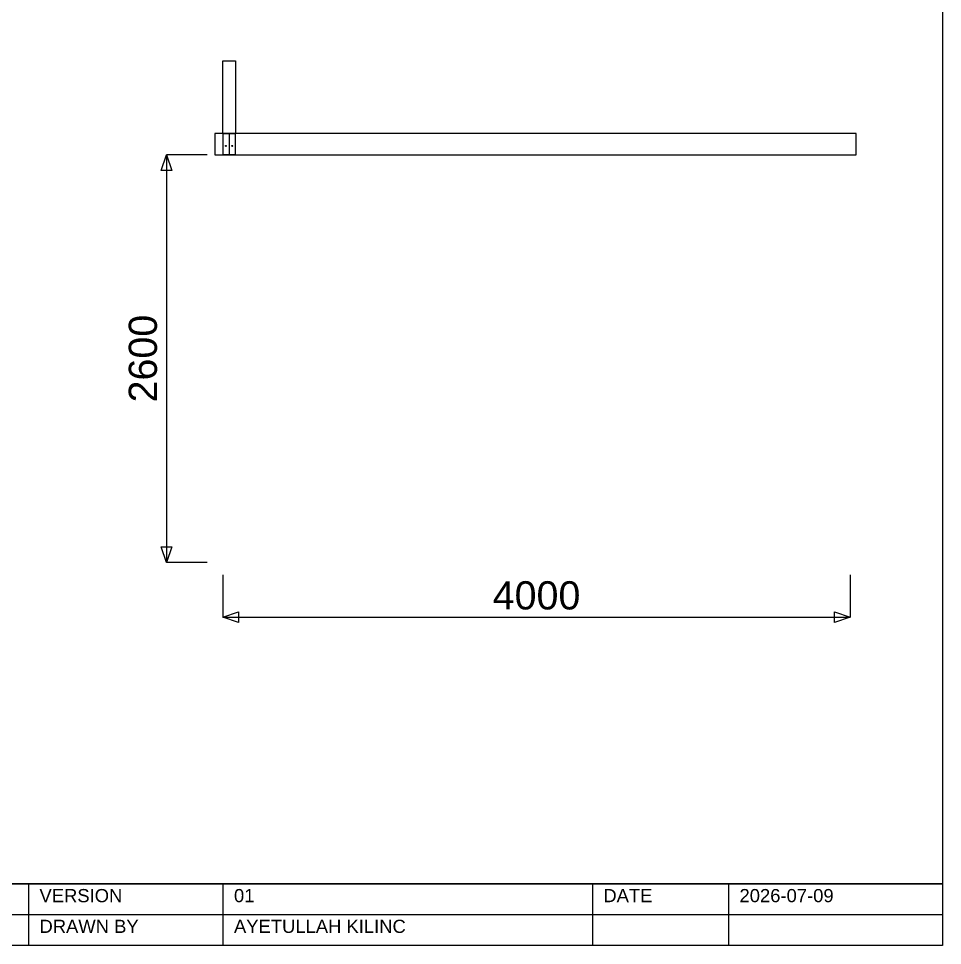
# Model space of a CAD drawing. Extents: x -7510 to 4888, y -10643 to 1770.
# Drawn here: x -1002 to 4888, y -10643 to -4731 of the extents above; entities that cross this region are included whole.
import ezdxf
from ezdxf.enums import TextEntityAlignment as Align

# ---------------------------------------------------------------- set-up
doc = ezdxf.new("R2010")
doc.units = 0
for name, color, linetype in [('BLOCK', 7, 'CONTINUOUS'), ('BLOCKREF', 8, 'CONTINUOUS'), ('DIM', 42, 'CONTINUOUS'), ('OUTLINE', 7, 'CONTINUOUS'), ('PROFILE', 1, 'CONTINUOUS'), ('RAY', 5, 'CONTINUOUS'), ('TEXT', 7, 'CONTINUOUS'), ('TITLE', 7, 'CONTINUOUS')]:
    doc.layers.add(name, color=color, linetype=linetype)
doc.styles.get("Standard").update_dxf_attribs({"font": 'Arial.ttf'})
doc.dimstyles.new('MESUT-MM', dxfattribs={"dimtxt": 180, "dimasz": 100, "dimexe": 1.25, "dimexo": 0.625, "dimtad": 1, "dimdec": 0, "dimcen": 2, "dimclrd": 42, "dimclre": 42, "dimclrt": 1, "dimazin": 3, "dimtfac": 1, "dimtdec": 0, "dimtmove": 0, "dimatfit": 3})

# ---------------------------------------------------------------- blocks, each defined once
blk = doc.blocks.new('PERGORISE_RAY_KAFASI_ON_GORUNUS')
at = {"layer": 'BLOCK', "color": 7}
for p, q in [((40, 0), (-40, 0)), ((0, 2), (0, -131))]:
    blk.add_line(p, q, dxfattribs=at)
blk.add_lwpolyline([(40, -129), (40, 0), (40, 0), (40, 0), (40, 0), (40, 0), (40, 0), (40, 1), (40, 1), (40, 1), (40, 1), (40, 1), (40, 1), (40, 1), (40, 1), (40, 1), (39, 1), (39, 1), (39, 1), (39, 2), (39, 2), (39, 2), (39, 2), (39, 2), (39, 2), (39, 2), (39, 2), (39, 2), (38, 2), (38, 2), (38, 2), (38, 2), (38, 2), (38, 2), (-38, 2), (-38, 2), (-38, 2), (-38, 2), (-38, 2), (-38, 2), (-39, 2), (-39, 2), (-39, 2), (-39, 2), (-39, 2), (-39, 2), (-39, 2), (-39, 2), (-39, 2), (-39, 1), (-39, 1), (-39, 1), (-40, 1), (-40, 1), (-40, 1), (-40, 1), (-40, 1), (-40, 1), (-40, 1), (-40, 1), (-40, 1), (-40, 0), (-40, 0), (-40, 0), (-40, 0), (-40, 0), (-40, 0), (-40, -129), (-40, -129), (-40, -129), (-40, -130), (-40, -130), (-40, -130), (-40, -130), (-40, -130), (-39, -130), (-39, -131), (-39, -131), (-39, -131), (-39, -131), (-39, -131), (-38, -131), (-38, -131), (-38, -131), (38, -131), (38, -131), (38, -131), (39, -131), (39, -131), (39, -131), (39, -131), (39, -131), (39, -130), (40, -130), (40, -130), (40, -130), (40, -130), (40, -130), (40, -129), (40, -129)], close=True, dxfattribs=at)
for points in [[(-22, -77), (-22, -77), (-22, -77), (-22, -77), (-22, -78), (-22, -78), (-22, -78), (-21, -78), (-21, -78), (-21, -78), (-21, -78), (-21, -78), (-21, -78), (-21, -78), (-20, -78), (-20, -78), (-20, -78)], [(-20, -78), (-20, -78), (-20, -78), (-20, -78), (-19, -78), (-19, -78), (-19, -78), (-19, -78), (-19, -78), (-19, -78), (-19, -78), (-18, -78), (-18, -78), (-18, -78), (-18, -78), (-18, -78), (-18, -77)], [(18, -77), (18, -78), (18, -78), (18, -78), (18, -78), (18, -78), (19, -78), (19, -78), (19, -78), (19, -78), (19, -78), (19, -78), (19, -78), (20, -78), (20, -78), (20, -78), (20, -78)], [(20, -78), (20, -78), (20, -78), (21, -78), (21, -78), (21, -78), (21, -78), (21, -78), (21, -78), (21, -78), (22, -78), (22, -78), (22, -78), (22, -77), (22, -77), (22, -77), (22, -77)]]:
    blk.add_lwpolyline(points, dxfattribs=at)
for centre in [(-20, -76), (20, -76)]:
    blk.add_circle(centre, 3, dxfattribs=at)
blk = doc.blocks.new('*D3')
at = {"layer": 'DIM', "color": 42}
for p, q in [((300, -8280), (300, -8550)), ((4300, -8280), (4300, -8550)), ((300, -8550), (4300, -8550))]:
    blk.add_line(p, q, dxfattribs=at)
for points in [[(300, -8550), (400, -8516), (400, -8584)], [(4300, -8550), (4200, -8584), (4200, -8516)]]:
    blk.add_lwpolyline(points, close=True, dxfattribs=at)
at = {"layer": 'TEXT', "color": 1}
blk.add_text('4000', height=180, dxfattribs=at).set_placement((2300, -8410), align=Align.MIDDLE_CENTER)
blk = doc.blocks.new('*D4')
at = {"layer": 'DIM', "color": 42}
for p, q in [((200, -5600), (-60, -5600)), ((-60, -5600), (-60, -8200)), ((200, -8200), (-60, -8200))]:
    blk.add_line(p, q, dxfattribs=at)
for points in [[(-60, -5600), (-26, -5700), (-94, -5700)], [(-60, -8200), (-94, -8100), (-26, -8100)]]:
    blk.add_lwpolyline(points, close=True, dxfattribs=at)
at = {"layer": 'TEXT', "color": 1}
blk.add_text('2600', height=180, rotation=90, dxfattribs=at).set_placement((-210, -6900), align=Align.MIDDLE_CENTER)

msp = doc.modelspace()

# ---------------------------------------------------------------- linework, layer by layer
at = {"layer": 'OUTLINE', "color": 7}
msp.add_lwpolyline([(-7510, 1770), (4888, 1770), (4888, -10250), (-7510, -10250)], close=True, dxfattribs=at)
at = {"layer": 'PROFILE', "color": 1}
msp.add_lwpolyline([(250, -5600), (4338, -5600), (4338, -5465), (250, -5465)], close=True, dxfattribs=at)
at = {"layer": 'RAY', "color": 5}
msp.add_lwpolyline([(300, -5000), (380, -5000), (380, -5467), (300, -5467)], close=True, dxfattribs=at)
at = {"layer": 'TITLE', "color": 7}
for p, q in [((-939, -10250), (-939, -10643)), ((301, -10250), (301, -10643)), ((2656, -10250), (2656, -10643)), ((3524, -10250), (3524, -10643)), ((-7510, -10446), (4888, -10446))]:
    msp.add_line(p, q, dxfattribs=at)
msp.add_lwpolyline([(-7510, -10250), (4888, -10250), (4888, -10643), (-7510, -10643)], close=True, dxfattribs=at)

# ---------------------------------------------------------------- block references
at = {"layer": 'BLOCKREF'}
msp.add_blockref('PERGORISE_RAY_KAFASI_ON_GORUNUS', (340, -5467), dxfattribs=at)

# ---------------------------------------------------------------- texts
at = {"layer": 'TEXT', "color": 7}
for s, p in [('VERSION', (-869, -10367)), ('01', (371, -10367)), ('DATE', (2726, -10367)), ('2026-07-09', (3594, -10367)), ('DRAWN BY', (-869, -10563)), ('AYETULLAH KILINC', (371, -10563))]:
    msp.add_text(s, height=84, dxfattribs=at).set_placement(p)

# ---------------------------------------------------------------- dimensions: what is measured, and where the dimension line sits
at = {"layer": 'DIM', "color": 42}
for p1, p2, distance, picture, middle in [((200, -5600), (200, -8200), -260, '*D4', (-210, -6900)), ((300, -8280), (4300, -8280), -270, '*D3', (2300, -8410))]:
    dim = msp.add_aligned_dim(p1=p1, p2=p2, distance=distance, dimstyle='MESUT-MM', dxfattribs=at)
    dim.commit()
    dim.dimension.update_dxf_attribs({"geometry": picture, "text_midpoint": middle})

doc.saveas('drawing.dxf')
